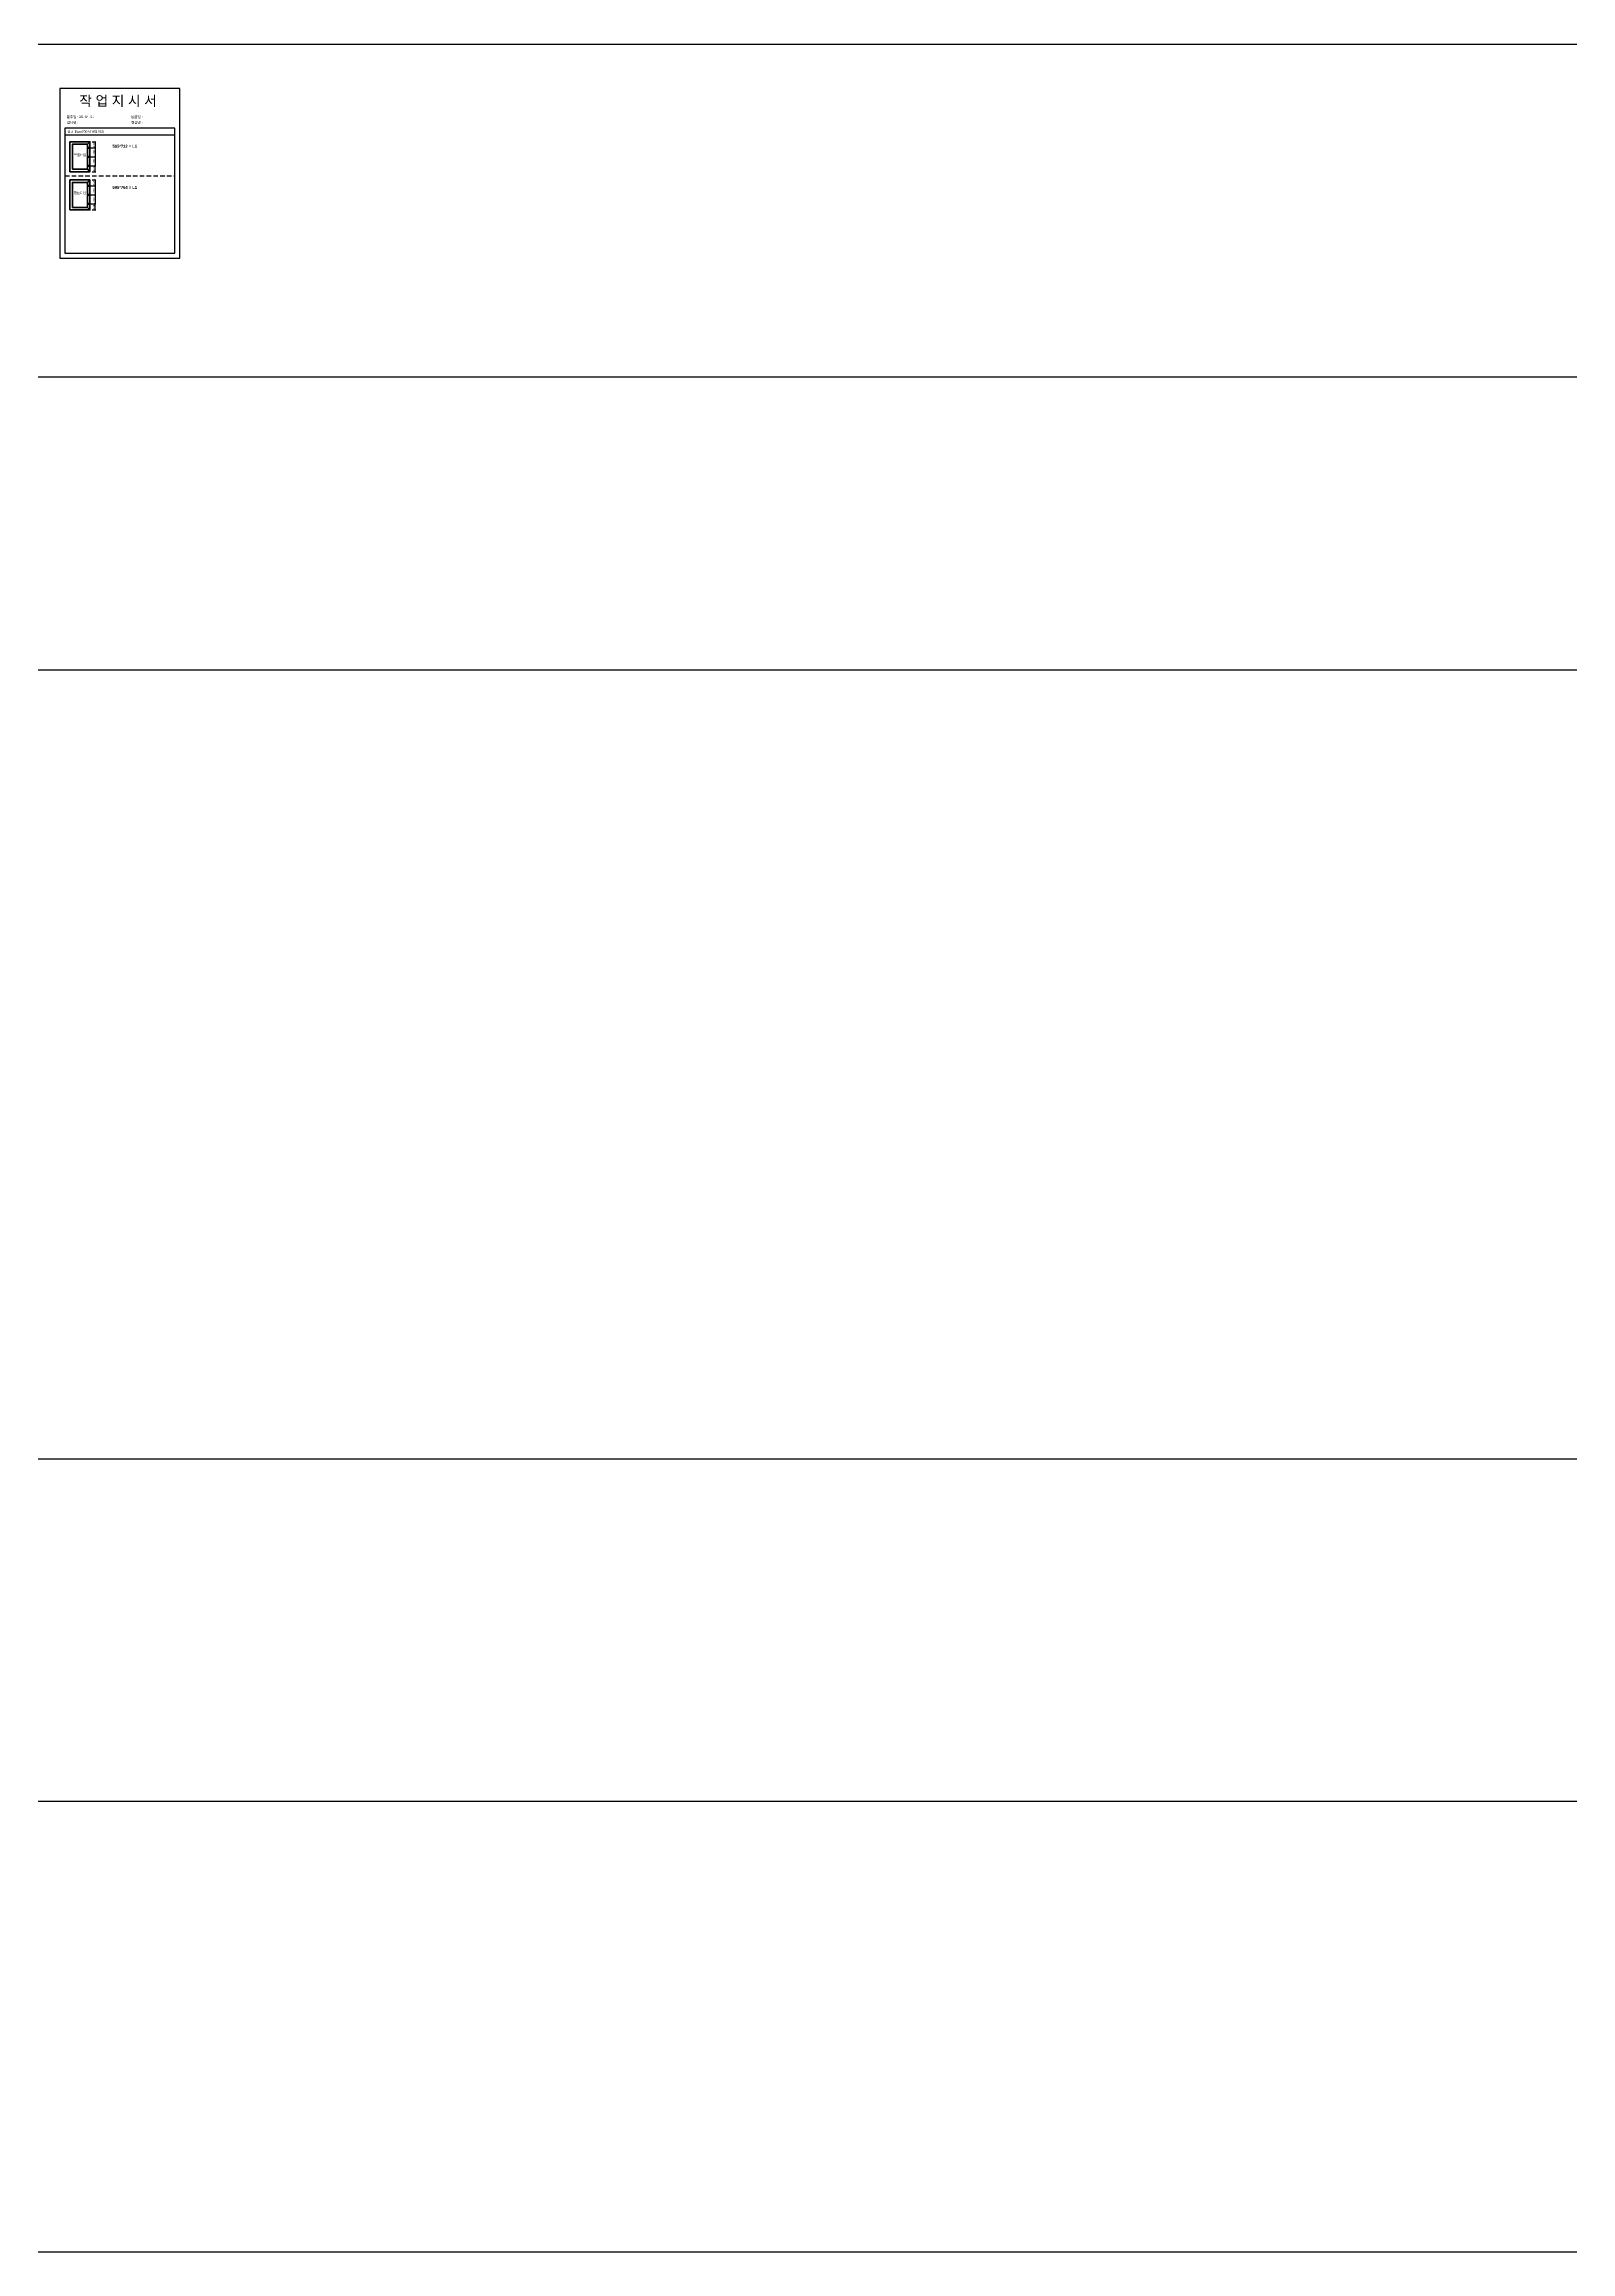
# Model space of a CAD drawing. Header units: millimetres. Extents: x -44117 to 256353, y -2095463 to 65325.
# Drawn here: x 129217 to 150588, y -102724 to -71808 of the extents above; entities that cross this region are included whole.
import ezdxf

# ---------------------------------------------------------------- set-up
doc = ezdxf.new("R2010")
doc.units = ezdxf.units.MM
doc.header["$LTSCALE"] = 10
doc.linetypes.add('HIDDEN', pattern=[9.525, 6.35, -3.175])
doc.layers.add('Layer1', color=7, linetype='Continuous', lineweight=70)
doc.dimstyles.new('ISO-25', dxfattribs={"dimtxt": 2.5, "dimasz": 2.5, "dimexe": 1, "dimexo": 1, "dimtad": 1, "dimtxsty": 'Standard', "dimblk": 'ARCHTICK', "dimcen": 2.5, "dimadec": 0, "dimazin": 0, "dimtfac": 1, "dimtmove": 0, "dimatfit": 3, "dimfxl": 0, "dimarcsym": 0})

# ---------------------------------------------------------------- blocks, each defined once
blk = doc.blocks.new('_ArchTick')
at = {"color": 0, "linetype": 'ByBlock', "const_width": 0.15}
blk.add_lwpolyline([(-0.5, -0.5), (0.5, 0.5)], dxfattribs=at)
blk = doc.blocks.new('*D2494')
at = {"color": 0, "lineweight": -2}
for p, q in [((129881, -73511), (129941, -73511)), ((129931, -73595), (129931, -73511)), ((129888, -73595), (129941, -73595))]:
    blk.add_line(p, q, dxfattribs=at)
at = {"layer": 'Defpoints', "color": 0}
for p in [(129851, -73511), (129931, -73511), (129858, -73595)]:
    blk.add_point(p, dxfattribs=at)
at = {"color": 0, "lineweight": -2, "xscale": 25, "yscale": 25, "zscale": 25}
for p, rotation in [((129931, -73511), 90), ((129931, -73595), 270)]:
    blk.add_blockref('_ArchTick', p, dxfattribs=dict(at, rotation=rotation))
at = {"color": 0, "insert": (129912, -73553), "char_height": 25, "attachment_point": 5, "rotation": 90}
blk.add_mtext('110', dxfattribs=at)
blk = doc.blocks.new('*D2495')
at = {"color": 0, "lineweight": -2}
for p, q in [((129881, -73259), (129941, -73259)), ((129888, -73175), (129941, -73175)), ((129931, -73175), (129931, -73259))]:
    blk.add_line(p, q, dxfattribs=at)
at = {"layer": 'Defpoints', "color": 0}
for p in [(129851, -73259), (129858, -73175), (129931, -73259)]:
    blk.add_point(p, dxfattribs=at)
at = {"color": 0, "lineweight": -2, "xscale": 25, "yscale": 25, "zscale": 25}
for p, rotation in [((129931, -73175), 90), ((129931, -73259), 270)]:
    blk.add_blockref('_ArchTick', p, dxfattribs=dict(at, rotation=rotation))
at = {"color": 0, "insert": (129912, -73217), "char_height": 25, "attachment_point": 5, "rotation": 90}
blk.add_mtext('110', dxfattribs=at)
blk = doc.blocks.new('*D2496')
at = {"color": 0, "lineweight": -2}
for p, q in [((129866, -73259), (129941, -73259)), ((129931, -73259), (129931, -73385)), ((129866, -73385), (129941, -73385))]:
    blk.add_line(p, q, dxfattribs=at)
at = {"layer": 'Defpoints', "color": 0}
for p in [(129851, -73259), (129851, -73385), (129931, -73385)]:
    blk.add_point(p, dxfattribs=at)
at = {"color": 0, "lineweight": -2, "xscale": 10, "yscale": 10, "zscale": 10}
for p, rotation in [((129931, -73259), 90), ((129931, -73385), 270)]:
    blk.add_blockref('_ArchTick', p, dxfattribs=dict(at, rotation=rotation))
at = {"color": 0, "insert": (129912, -73322), "char_height": 25, "attachment_point": 5, "rotation": 90}
blk.add_mtext('256', dxfattribs=at)
blk = doc.blocks.new('*D2497')
at = {"color": 0, "lineweight": -2}
for p, q in [((129866, -73385), (129941, -73385)), ((129866, -73511), (129941, -73511)), ((129931, -73385), (129931, -73511))]:
    blk.add_line(p, q, dxfattribs=at)
at = {"layer": 'Defpoints', "color": 0}
for p in [(129851, -73385), (129851, -73511), (129931, -73511)]:
    blk.add_point(p, dxfattribs=at)
at = {"color": 0, "lineweight": -2, "xscale": 10, "yscale": 10, "zscale": 10}
for p, rotation in [((129931, -73385), 90), ((129931, -73511), 270)]:
    blk.add_blockref('_ArchTick', p, dxfattribs=dict(at, rotation=rotation))
at = {"color": 0, "insert": (129912, -73448), "char_height": 25, "attachment_point": 5, "rotation": 90}
blk.add_mtext('256', dxfattribs=at)
blk = doc.blocks.new('*D2498')
at = {"color": 0, "lineweight": -2}
for p, q in [((129881, -74045), (129941, -74045)), ((129888, -74129), (129941, -74129)), ((129931, -74129), (129931, -74045))]:
    blk.add_line(p, q, dxfattribs=at)
at = {"layer": 'Defpoints', "color": 0}
for p in [(129851, -74045), (129858, -74129), (129931, -74045)]:
    blk.add_point(p, dxfattribs=at)
at = {"color": 0, "lineweight": -2, "xscale": 25, "yscale": 25, "zscale": 25}
for p, rotation in [((129931, -74045), 90), ((129931, -74129), 270)]:
    blk.add_blockref('_ArchTick', p, dxfattribs=dict(at, rotation=rotation))
at = {"color": 0, "insert": (129912, -74087), "char_height": 25, "attachment_point": 5, "rotation": 90}
blk.add_mtext('110', dxfattribs=at)
blk = doc.blocks.new('*D2499')
at = {"color": 0, "lineweight": -2}
for p, q in [((129881, -73793), (129941, -73793)), ((129888, -73709), (129941, -73709)), ((129931, -73709), (129931, -73793))]:
    blk.add_line(p, q, dxfattribs=at)
at = {"layer": 'Defpoints', "color": 0}
for p in [(129851, -73793), (129858, -73709), (129931, -73793)]:
    blk.add_point(p, dxfattribs=at)
at = {"color": 0, "lineweight": -2, "xscale": 25, "yscale": 25, "zscale": 25}
for p, rotation in [((129931, -73709), 90), ((129931, -73793), 270)]:
    blk.add_blockref('_ArchTick', p, dxfattribs=dict(at, rotation=rotation))
at = {"color": 0, "insert": (129912, -73751), "char_height": 25, "attachment_point": 5, "rotation": 90}
blk.add_mtext('142', dxfattribs=at)
blk = doc.blocks.new('*D2500')
at = {"color": 0, "lineweight": -2}
for p, q in [((129866, -73793), (129941, -73793)), ((129931, -73793), (129931, -73919)), ((129866, -73919), (129941, -73919))]:
    blk.add_line(p, q, dxfattribs=at)
at = {"layer": 'Defpoints', "color": 0}
for p in [(129851, -73793), (129851, -73919), (129931, -73919)]:
    blk.add_point(p, dxfattribs=at)
at = {"color": 0, "lineweight": -2, "xscale": 10, "yscale": 10, "zscale": 10}
for p, rotation in [((129931, -73793), 90), ((129931, -73919), 270)]:
    blk.add_blockref('_ArchTick', p, dxfattribs=dict(at, rotation=rotation))
at = {"color": 0, "insert": (129912, -73856), "char_height": 25, "attachment_point": 5, "rotation": 90}
blk.add_mtext('256', dxfattribs=at)
blk = doc.blocks.new('*D2501')
at = {"color": 0, "lineweight": -2}
for p, q in [((129866, -73919), (129941, -73919)), ((129866, -74045), (129941, -74045)), ((129931, -73919), (129931, -74045))]:
    blk.add_line(p, q, dxfattribs=at)
at = {"layer": 'Defpoints', "color": 0}
for p in [(129851, -73919), (129851, -74045), (129931, -74045)]:
    blk.add_point(p, dxfattribs=at)
at = {"color": 0, "lineweight": -2, "xscale": 10, "yscale": 10, "zscale": 10}
for p, rotation in [((129931, -73919), 90), ((129931, -74045), 270)]:
    blk.add_blockref('_ArchTick', p, dxfattribs=dict(at, rotation=rotation))
at = {"color": 0, "insert": (129912, -73982), "char_height": 25, "attachment_point": 5, "rotation": 90}
blk.add_mtext('256', dxfattribs=at)

msp = doc.modelspace()

# ---------------------------------------------------------------- linework, layer by layer
at = {"color": 1}
for p, q in [((104637.27748, -71808.24483), (196906.42434, -71808.24483)), ((104637.27748, -76466.83521), (196906.42434, -76466.83521)), ((104637.27748, -80569.18905), (196906.42434, -80569.18905)), ((104637.27748, -91619.87333), (196906.42434, -91619.87333)), ((104637.27748, -96412.23489), (196906.42434, -96412.23489)), ((104637.27748, -102723.98323), (196906.42434, -102723.98323))]:
    msp.add_line(p, q, dxfattribs=at)
for p, q in [((131046.86994, -72982.77504), (129506.86994, -72982.77504)), ((131046.86994, -73082.77504), (129506.86994, -73082.77504))]:
    msp.add_line(p, q)
at = {"linetype": 'HIDDEN'}
msp.add_line((129506.86994, -73653.50756), (131046.86994, -73653.50756), dxfattribs=at)
msp.add_lwpolyline([(129436.86994, -74803.60532), (131116.86994, -74803.60532), (131116.86994, -72427.60532), (129436.86994, -72427.60532)], close=True)
msp.add_lwpolyline([(129506.86994, -72982.77504), (129506.86994, -74733.60532), (131046.86994, -74733.60532), (131046.86994, -72982.77504)])
at = {"layer": 'Layer1'}
for p, q in [((129822.69902, -73210.02724), (129857.69902, -73175.02724)), ((129840.19902, -73248.52724), (129840.19902, -73269.52724)), ((129857.69902, -73595.02724), (129822.69902, -73560.02724)), ((129850.69902, -73511.02724), (129829.69902, -73511.02724)), ((129840.19902, -73500.52724), (129840.19902, -73521.52724)), ((129840.63104, -73374.52724), (129840.63104, -73395.52724)), ((129822.69902, -73744.33932), (129857.69902, -73709.33932)), ((129840.19902, -73782.83932), (129840.19902, -73803.83932)), ((129857.69902, -74129.33932), (129822.69902, -74094.33932)), ((129850.69902, -74045.33932), (129829.69902, -74045.33932)), ((129840.19902, -74034.83932), (129840.19902, -74055.83932)), ((129840.63104, -73908.83932), (129840.63104, -73929.83932))]:
    msp.add_line(p, q, dxfattribs=at)
for points in [[(129577.69902, -73595.02724), (129857.69902, -73595.02724), (129857.69902, -73175.02724), (129577.69902, -73175.02724)], [(129612.69902, -73560.02724), (129822.69902, -73560.02724), (129822.69902, -73210.02724), (129612.69902, -73210.02724)], [(129850.69902, -73259.02724), (129829.69902, -73259.02724)], [(129851.13104, -73385.02724), (129830.13104, -73385.02724)], [(129577.69902, -74129.33932), (129857.69902, -74129.33932), (129857.69902, -73709.33932), (129577.69902, -73709.33932)], [(129612.69902, -74094.33932), (129822.69902, -74094.33932), (129822.69902, -73744.33932), (129612.69902, -73744.33932)], [(129850.69902, -73793.33932), (129829.69902, -73793.33932)], [(129851.13104, -73919.33932), (129830.13104, -73919.33932)]]:
    msp.add_lwpolyline(points, close=True, dxfattribs=at)
for centre in [(129840.19902, -73259.02724), (129840.19902, -73511.02724), (129840.63104, -73385.02724), (129840.19902, -73793.33932), (129840.19902, -74045.33932), (129840.63104, -73919.33932)]:
    msp.add_circle(centre, 7, dxfattribs=at)

# ---------------------------------------------------------------- texts
at = {"attachment_point": 1}
for s, width, gutter_width, heights, insert, char_height in [('{\\fGulim|b0|i0|c129|p50;작 업 지 시 서}', 3307.3198183, 12.5, [-155.84554], (129709.67654, -72531.76783), 140), ('{\\fGulim|b0|i0|c129|p50;업체명 : }', 3307.3198183, 12.5, [33.33016], (129534.46719, -72889.14443), 34.3), ('{\\fGulim|b0|i0|c129|p50;발주일 : 25. 04 .21}', 3307.3198183, 12.5, [34.50412], (129534.46719, -72808.48825), 34.3), ('{\\fGulim|b0|i0|c129|p50;현장명 : }', 3307.3198183, 12.5, [-38.2735], (130434.44517, -72889.14443), 34.3), ('{\\fGulim|b0|i0|c129|p50;납품일 :}', 3307.3198183, 12.5, [-37.67976], (130434.44517, -72808.48825), 34.3), ('{\\fGulim|b0|i0|c129|p50;신규 Euro700 베일쉐이드}', 3307.3198183, 12.5, [-38.2735], (129541.50939, -73015.81053), 34.3), ('{\\fGulim|b1|i0|c129|p50;595*732 = L1}', 2645.8558546, 10, [1247.94849], (130173.59421, -73217.93225), 41.16), ('{\\fGulim|b1|i0|c129|p50;찬넬타입}', 2116.6846837, 8, [998.35879], (129633.50776, -73341.14666), 32.928), ('{\\fGulim|b1|i0|c129|p50;핸들타입}', 2116.6846837, 8, [998.35879], (129633.50776, -73875.45873), 32.928), ('{\\fGulim|b1|i0|c129|p50;595*764 = L1}', 2645.8558546, 10, [1247.94849], (130173.59421, -73793.90572), 41.16)]:
    msp.add_mtext_dynamic_manual_height_columns(s, width=width, gutter_width=gutter_width, heights=heights, dxfattribs=dict(at, insert=insert, char_height=char_height))

# ---------------------------------------------------------------- dimensions: what is measured, and where the dimension line sits
for base, p1, p2, text, override, picture, middle in [((129931.09074, -73259.02724), (129857.69902, -73175.02724), (129850.69902, -73259.02724), '110', {"dimscale": 10, "dimexo": 3, "dimtxsty": 'Standard'}, '*D2495', (129912.34074, -73217.02724)), ((129931.09074, -73385.02724), (129850.69902, -73259.02724), (129851.13104, -73385.02724), '256', {"dimscale": 10, "dimasz": 1, "dimexo": 1.5, "dimtxsty": 'Standard'}, '*D2496', (129912.34074, -73322.02724)), ((129931.09074, -73511.02724), (129857.69902, -73595.02724), (129850.69902, -73511.02724), '110', {"dimscale": 10, "dimexo": 3, "dimtxsty": 'Standard'}, '*D2494', (129912.34074, -73553.02724)), ((129931.09074, -73511.02724), (129851.13104, -73385.02724), (129851.13104, -73511.02724), '256', {"dimscale": 10, "dimasz": 1, "dimexo": 1.5, "dimtxsty": 'Standard'}, '*D2497', (129912.34074, -73448.02724)), ((129931.09074, -73793.33932), (129857.69902, -73709.33932), (129850.69902, -73793.33932), '142', {"dimscale": 10, "dimexo": 3, "dimtxsty": 'Standard'}, '*D2499', (129912.34074, -73751.33932)), ((129931.09074, -73919.33932), (129850.69902, -73793.33932), (129851.13104, -73919.33932), '256', {"dimscale": 10, "dimasz": 1, "dimexo": 1.5, "dimtxsty": 'Standard'}, '*D2500', (129912.34074, -73856.33932)), ((129931.09074, -74045.33932), (129857.69902, -74129.33932), (129850.69902, -74045.33932), '110', {"dimscale": 10, "dimexo": 3, "dimtxsty": 'Standard'}, '*D2498', (129912.34074, -74087.33932)), ((129931.09074, -74045.33932), (129851.13104, -73919.33932), (129851.13104, -74045.33932), '256', {"dimscale": 10, "dimasz": 1, "dimexo": 1.5, "dimtxsty": 'Standard'}, '*D2501', (129912.34074, -73982.33932))]:
    dim = msp.add_linear_dim(base=base, p1=p1, p2=p2, angle=90, text=text, dimstyle='ISO-25', override=override)
    dim.commit()
    dim.dimension.update_dxf_attribs({"geometry": picture, "text_midpoint": middle})

doc.saveas('drawing.dxf')
